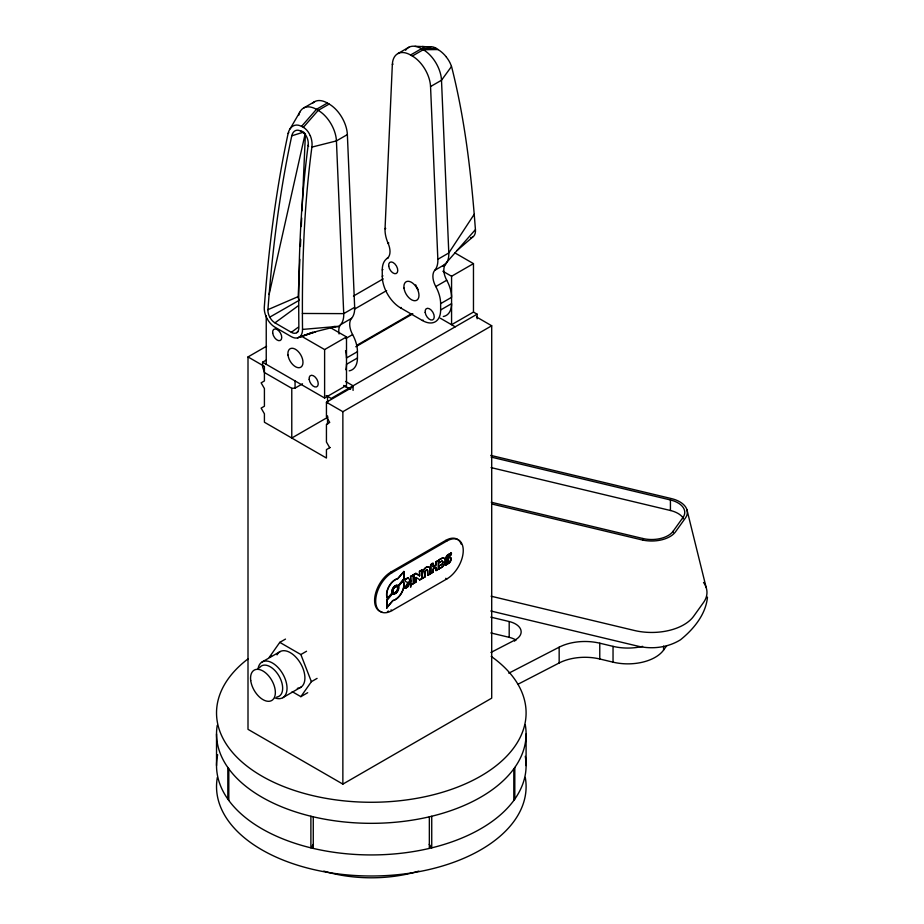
<?xml version="1.0" encoding="UTF-8"?>
<svg xmlns="http://www.w3.org/2000/svg" width="924" height="924" viewBox="0 0 924 924"><rect width="100%" height="100%" fill="white"/><g stroke="black" fill="none" stroke-linecap="round" stroke-linejoin="round"><path stroke-width="1.39" d="M298.96 299.838A5.163 2.98 60 0 1 298.198 296.604L299.85 259.332M300.416 246.489L300.739 239.351M301.305 226.507L301.686 217.948M301.998 210.811L305.428 133.737M423.077 320.097L422.395 320.501L400.496 307.854A25.803 14.9 60 0 1 382.259 276.264L382.259 269.947A25.803 14.9 60 0 1 387.098 258.443A15.477 8.94 60 0 0 388.138 243.405A25.803 14.9 60 0 1 385.042 228.794L392.342 64.495L393.023 64.103M448.487 559.759L447.459 560.302A2.425 1.398 -60 0 1 445.749 559.309L445.749 558.72A3.396 1.964 -60 0 1 448.152 554.562C458.061 549.711 442.261 559.84 449.364 557.634A2.425 1.398 -60 0 1 451.074 558.627L451.074 559.216A3.396 1.964 -60 0 1 448.671 563.374L445.934 564.968L445.749 562.982C449.861 559.632 450.415 560.21 445.749 562.982M298.209 331.462L296.696 332.698A10.314 6.133 61.7 0 1 291.337 332.317L274.971 322.857A10.314 6.122 61.4 0 1 269.762 317.14A10.326 6.168 61.5 0 1 267.937 309.667C272.245 251.305 279.383 193.047 291.776 135.805A10.707 7.484 71.4 0 1 295.114 130.792A10.187 7.08 72.5 0 1 300.658 131.104L301.952 131.127M447.736 557.646L451.074 554.966M300.67 131.093L302.448 132.109A10.187 7.092 73.3 0 1 307.022 137.595A10.707 7.357 72.8 0 1 308.154 145.264C300.208 205.659 298.152 266.666 298.868 327.535A10.326 6.122 62 0 1 296.696 332.698M310.291 135.701A16.078 11.053 73.2 0 1 311.885 147.159C303.811 207.53 301.825 268.561 302.518 329.418A15.489 9.159 62.2 0 1 299.261 337.179A15.477 9.182 61.7 0 1 291.245 336.613L274.867 327.131A15.477 9.159 61.3 0 1 267.221 318.896M707.472 597.112C705.878 614.437 693.554 629.29 680.457 639.812C667.89 647.597 652.309 649.457 638.01 646.199L490.806 610.995M301.547 126.415A15.269 10.649 72.5 0 0 293.266 125.907A16.078 11.296 71.1 0 0 288.126 133.437C275.826 190.714 268.618 248.96 264.287 307.346A15.489 9.263 61.4 0 0 267.059 318.549M269.115 294.479L304.92 134.846M405.07 588.207C414.691 572.51 399.353 594.236 407.692 586.694C412.612 566.585 410.279 600.427 410.545 581.127M405.255 588.311L407.877 586.798L410.73 581.242M299.746 112.266L290.067 128.886M474.231 214.252L448.798 252.968A25.803 14.9 60 0 1 443.797 265.65L475.421 229.591C471.309 174.763 465.118 119.843 451.536 66.447L441.499 80.238L430.549 86.567L437.849 259.286A25.803 14.9 60 0 1 434.754 270.328A15.477 8.94 60 0 0 435.793 286.555A25.803 14.9 60 0 1 440.632 303.649L440.632 309.967A25.803 14.9 60 0 1 422.395 320.501M288.173 133.472L288.796 132.559M285.493 639.085L279.787 642.376L269.254 657.357L271.541 656.04M292.18 691.649L300.854 696.661L311.388 681.681L317.082 678.389M313.421 844.317L310.891 847.839L310.891 816.239M673.122 532.559L673.122 531.242L682.998 517.475A23.216 13.41 0 0 0 670.431 499.965L491.083 457.068M518.237 684.118L559.159 662.982A38.693 22.338 0 0 1 599.768 658.985L613.039 662.161A38.693 22.338 0 0 0 663.594 650.069L666.678 645.772M387.422 598.429L392.25 592.965L387.422 598.429A12.243 7.069 -60 0 1 388.623 586.902A12.243 7.069 -60 0 1 397.701 578.574L403.927 571.529L403.927 579.048L398.186 585.851L403.742 578.944L403.742 571.413M386.648 600.254L392.573 593.52L386.833 600.369L386.833 607.888L386.833 600.369M386.648 607.784L392.688 600.6A12.243 7.069 -60 0 0 401.778 592.307A12.243 7.069 -60 0 0 403.014 580.757L403.199 580.861A12.243 7.069 -60 0 1 401.952 592.411A12.243 7.069 -60 0 1 392.873 600.704L386.833 607.888M387.606 598.544A12.243 7.069 -60 0 1 388.808 587.006A12.243 7.069 -60 0 1 397.886 578.678L403.927 571.529M403.014 580.757L398.359 586.278L403.199 580.861M329.152 104.054L327.373 103.026L316.435 109.344L301.559 126.357L303.326 127.385L318.214 110.372L329.152 104.054A25.803 14.9 60 0 1 347.366 134.581L354.666 307.311A25.803 14.9 60 0 1 351.57 318.341A15.477 8.94 60 0 0 352.61 334.58A25.803 14.9 60 0 1 357.449 351.674L357.449 357.992A25.803 14.9 60 0 1 349.191 370.847M457.057 250.52L472.661 237.064A15.489 8.709 57.9 0 0 475.456 229.614M274.971 322.857L298.475 305.601M291.337 332.305L298.059 327.373M282.767 697.712L301.143 687.063M303.857 107.889L314.807 101.571M397.978 53.546L408.928 47.228M410.556 55.001L421.506 48.683L436.382 48.522L438.161 49.55L423.284 49.711L412.335 56.029L410.556 55.001A25.803 14.9 60 0 0 392.342 64.495M347.366 134.581L336.428 140.91L311.815 147.124M385.042 228.794L385.724 228.401M388.138 243.405L388.819 243.012M387.098 258.443L388.473 257.657M382.259 269.947L382.94 269.554M382.259 276.264L382.94 275.872M476.461 316.955L491.707 325.768L491.707 698.163L342.862 784.106L248.002 729.336L248.002 356.93L266.609 346.188M353.442 296.061L383.206 278.875M354.666 307.311L343.728 313.629L302.391 313.467M437.849 259.286L448.798 252.968L441.499 80.238A25.803 14.9 60 0 0 423.284 49.711L421.506 48.683A25.803 14.9 60 0 0 405.601 50.242M302.506 383.807L295.068 388.115L291.776 388.323L264.414 372.522L262.589 366.84L262.589 362.196L266.32 360.048M354.389 309.205L386.636 290.586M351.57 318.341L340.633 324.671A15.477 8.94 60 0 0 339.096 333.968M434.754 270.328L445.703 263.998A15.477 8.94 60 0 0 446.731 280.238A25.803 14.9 60 0 1 451.57 297.332L440.632 303.649M301.016 335.943L324.613 349.561L346.5 336.925L346.5 385.366L324.613 398.013L262.589 362.196M451.57 276.264L473.469 263.629L473.469 312.069L451.57 324.705L451.57 276.264L442.885 271.24M345.772 338.531L352.61 334.58M435.793 286.555L446.731 280.238M400.496 307.854L401.189 307.461M356.814 345.299L411.63 313.652M355.775 346.743L412.832 313.802M357.449 351.674L346.5 357.992A25.803 14.9 60 0 0 345.541 350.693M357.449 357.992L346.5 364.31A25.803 14.9 60 0 1 345.795 369.692M440.632 309.967L451.57 303.649A25.803 14.9 60 0 1 443.312 316.505M477.119 318.815L477.119 314.172L331.185 398.429L326.184 395.541M329.718 447.713L326.438 442.03L326.438 424.335L329.718 422.441L326.438 416.759L326.438 402.217L352.483 387.179M327.777 417.244L291.776 438.034L291.776 388.323M326.438 402.217L342.862 411.7L491.707 325.768M330.157 447.47L326.438 449.618L326.438 458.038L264.414 422.233L264.414 413.802L261.134 408.119L264.414 406.225L264.414 388.53L261.134 382.848L264.414 380.942L264.414 366.412L248.002 356.93M381.959 611.988A23.216 13.41 -60 0 1 375.294 594.559A23.216 13.41 -60 0 1 391.014 571.991L445.738 540.401A23.216 13.41 -60 0 1 461.272 544.259M392.111 610.533A23.216 13.41 -60 0 1 375.687 601.062A23.216 13.41 -60 0 1 392.111 572.626L446.835 541.025A23.216 13.41 -60 0 1 463.247 550.508A23.216 13.41 -60 0 1 446.835 578.944L392.111 610.533L391.014 609.909M439.096 559.736L441.51 558.558A5.521 3.188 -60 0 1 445.403 560.81A5.521 3.188 -60 0 1 441.51 567.567L439.096 568.745L439.096 565.927L441.326 564.645A2.056 1.19 -60 0 0 442.781 562.115A2.056 1.19 -60 0 0 441.326 561.272L439.096 562.566L439.096 559.736L441.51 558.558M262.127 661.965L280.18 651.547M404.966 579.614C414.691 575.306 398.521 579.729 408.154 582.617M410.545 576.403L413.224 575.063L410.545 576.403L410.73 580.584L410.73 576.507M413.686 583.24L416.066 581.866L416.25 577.523L416.25 581.97L413.86 583.344L413.686 574.589L415.812 573.365L419.588 575.825L419.588 571.39L421.979 570.004L421.979 578.655L419.669 579.787L421.979 578.655M419.588 575.825L419.415 571.286L421.979 570.004M436.047 567.394L436.047 570.535L436.047 567.394L433.298 568.976L433.298 572.129L430.803 573.561L430.619 564.807C435.735 558.754 432.42 572.799 433.113 563.374M433.113 566.643L435.862 565.061L435.862 561.78L438.542 560.452L438.542 569.103L436.047 570.535M413.686 574.589L415.996 573.469M430.619 564.807L433.298 563.478M435.862 561.78L438.542 560.452M447.643 560.406A2.425 1.398 -60 0 1 445.934 559.424L445.934 558.824A3.396 1.964 -60 0 1 448.325 554.666L451.074 553.083M439.096 562.566L441.51 561.376A2.056 1.19 -60 0 1 442.966 562.219A2.056 1.19 -60 0 1 441.51 564.749L439.096 565.927M433.298 566.747L436.047 565.165L436.047 561.884M447.817 558.073L449.364 557.634M447.459 560.302L448.567 559.886M430.619 573.457L433.113 572.025L433.113 568.872L435.862 567.29M410.545 585.054L413.224 583.714L410.73 585.158M427.743 575.363L430.226 573.931L430.041 569.473A5.452 3.153 -60 0 0 426.183 567.244A5.452 3.153 -60 0 0 422.326 573.919L422.326 578.285L424.994 576.946L424.994 572.591A1.94 1.12 -60 0 1 426.368 570.223A1.94 1.12 -60 0 1 427.743 571.009L427.743 575.363L427.558 570.905A1.94 1.12 -60 0 0 426.183 570.108A1.94 1.12 -60 0 0 424.809 572.487L424.809 576.842M427.558 575.259L430.226 573.931M435.862 570.431L438.542 569.103M422.326 578.285L424.994 576.946M439.096 568.745L441.326 567.463A5.521 3.188 -60 0 0 445.229 560.706A5.521 3.188 -60 0 0 441.326 558.454M445.749 564.853L448.487 563.27A3.396 1.964 -60 0 0 450.889 559.112L450.889 558.523A2.425 1.398 -60 0 0 449.179 557.53M279.787 642.376L300.854 654.539L306.549 651.247M300.854 696.661L307.692 692.711M269.75 317.151L299.191 300.3M490.921 652.459L514.691 640.182A19.346 11.169 0 0 0 509.193 621.529L490.829 617.14M508.801 673.203L559.159 647.181A38.693 22.338 0 0 1 599.768 643.196L613.039 646.361A38.693 22.338 0 0 0 642.654 646.361M267.925 309.667L298.198 296.604M297.528 337.895L312.659 332.328M335.955 326.576L317.198 331.254L299.272 337.168L312.578 332.351M299.261 337.179L315.638 331.762M291.776 135.805L303.707 132.097M302.518 329.418L338.727 326.311A25.803 14.9 60 0 0 343.728 313.629L336.428 140.91A25.803 14.9 60 0 0 318.214 110.372L316.435 109.344A25.803 14.9 60 0 0 298.66 115.396M424.232 46.662L422.025 46.604L430.884 46.87L414.968 46.316M490.69 455.37L671.425 498.59A25.803 14.9 0 0 1 685.389 518.052L675.513 531.808A25.803 14.9 0 0 1 641.81 539.87L491.649 503.961M491.083 467.602L670.431 510.498A23.216 13.41 0 0 1 682.998 517.752M491.256 502.252L642.792 538.496A23.216 13.41 0 0 0 673.122 531.242M491.094 596.211L634.291 630.457A45.426 26.23 0 0 0 693.647 616.262L703.511 602.506A45.426 26.23 0 0 0 703.511 582.432M490.829 632.94L509.193 637.329A19.346 11.169 0 0 1 516.1 640.136M302.448 132.109L304.712 133.137M344.329 386.059L350.577 389.177M454.839 252.864L473.469 263.629M473.469 312.069L477.119 314.172M440.24 318.168L455.22 326.819M330.365 327.604L346.5 336.925M345.576 381.462L353.072 385.793L353.072 390.425M343.705 385.435L349.919 389.027M445.738 540.401L446.835 541.025M445.738 578.308L446.835 578.944M422.326 573.919L422.511 578.389M391.014 571.991L392.111 572.626M415.812 573.365L419.415 575.721M416.066 577.419L419.854 579.891M407.946 577.904L410.73 580.584M429.21 844.317L431.739 847.839L431.739 816.239M308.131 145.253L308.593 146.362M300.854 654.539L311.388 681.681M686.902 509.586L706.19 587.606M682.998 517.475L682.998 518.791M670.431 499.965L670.431 510.498M663.594 646.119L663.594 650.069M642.792 538.496L642.792 539.812M613.039 646.361L613.039 662.161M599.768 643.196L599.768 658.985M559.159 647.181L559.159 662.982M526.091 733.968L526.091 765.569M514.691 640.182L514.691 641.164M514.807 767.474L514.807 799.075M513.813 768.86L513.813 800.45M509.193 621.529L509.193 637.329M450.889 552.979L450.889 554.862M445.934 563.086L445.934 564.968M439.281 559.84L439.281 562.67M439.281 566.031L439.281 568.849M438.357 560.348L438.357 568.999M430.803 564.911L430.803 573.561M430.041 569.473L430.041 573.827M429.348 816.816L429.348 848.405M421.806 569.9L421.806 578.551M413.86 574.693L413.86 583.344M413.04 574.959L413.224 583.714M342.862 411.7L342.862 784.106M327.535 395.992L327.535 403.083M327.535 415.869L327.535 424.393M324.613 349.561L324.613 398.013M313.271 816.816L313.271 848.405M295.068 380.942L295.068 388.115M266.239 315.858L266.239 364.31M228.805 768.86L228.805 800.45M227.824 767.474L227.824 799.075M216.528 733.968L216.528 765.569M525.271 777.396A154.782 89.362 0 0 1 371.309 875.998A154.782 89.362 0 0 1 217.359 777.396M525.271 756.34A154.782 89.362 0 0 1 369.923 854.931A154.782 89.362 0 0 1 217.671 754.735M418.838 871.101A103.188 59.575 0 0 1 323.793 871.101M525.236 724.555A154.782 89.362 0 0 1 371.968 823.33A154.782 89.362 0 0 1 217.256 725.294M422.511 574.035A5.452 3.153 -60 0 1 426.368 567.348A5.452 3.153 -60 0 1 430.226 569.577M388.623 611.087A23.216 13.41 -60 0 1 387.445 611.515M258.004 669.045A20.64 11.92 60 0 1 272.973 663.305A20.64 11.92 60 0 1 286.994 687.006A20.64 11.92 60 0 1 275.098 697.943M277.05 654.85A20.64 11.92 60 0 1 300.265 662.924A20.64 11.92 60 0 1 297.32 688.345M259.436 667.844A17.544 10.129 60 0 1 278.863 675.756A17.544 10.129 60 0 1 276.715 697.054M491.187 656.375A154.782 89.362 0 0 1 478.251 777.511A154.782 89.362 0 0 1 268.052 779.475A154.782 89.362 0 0 1 248.337 658.639M418.26 289.593A10.661 6.156 60 0 1 415.696 284.823M443.867 265.823A32.444 18.734 60 0 1 442.862 265.939M429.002 47.598A16.078 6.826 51.3 0 1 429.51 47.228A15.269 6.526 50.1 0 1 436.336 48.371M438.184 49.653A15.269 6.433 49.2 0 1 446.361 56.999M446.384 57.126A16.078 7.045 49.4 0 1 451.397 66.378M472.684 237.052A15.477 8.674 58.4 0 1 470.57 237.791M412.335 56.029A25.803 14.9 60 0 1 430.549 86.567M338.796 326.495A32.444 18.734 60 0 1 333.968 326.38M303.349 127.316A15.269 10.684 73.8 0 1 310.187 135.62M312.439 103.384A25.803 14.9 60 0 1 327.373 103.026M395.842 591.949A3.465 1.998 -60 0 0 396.939 586.578A3.465 1.998 -60 0 0 392.839 590.217A3.465 1.998 -60 0 0 395.842 591.949M396.026 592.053A3.465 1.998 -60 0 0 397.124 586.682A3.465 1.998 -60 0 0 393.023 590.321A3.465 1.998 -60 0 0 396.026 592.053M396.142 593.069A4.793 2.772 -60 0 0 397.874 585.585A4.793 2.772 -60 0 0 392.157 590.401A4.793 2.772 -60 0 0 396.142 593.069M395.969 592.965A4.793 2.772 -60 0 0 397.69 585.481A4.793 2.772 -60 0 0 391.972 590.297A4.793 2.772 -60 0 0 395.969 592.965M250.716 680.503A17.544 10.129 60 0 0 270.778 700.946A17.544 10.129 60 0 0 267.394 674.497A17.544 10.129 60 0 0 250.716 680.503M403.996 288.08A10.661 6.156 60 0 0 416.193 300.508A10.661 6.156 60 0 0 414.137 284.43A10.661 6.156 60 0 0 403.996 288.08M425.179 312.404A6.445 3.719 60 0 0 432.559 319.923A6.445 3.719 60 0 0 431.312 310.198A6.445 3.719 60 0 0 425.179 312.404M388.704 266.066A6.445 3.719 60 0 0 396.073 273.585A6.445 3.719 60 0 0 394.837 263.86A6.445 3.719 60 0 0 388.704 266.066M309.17 379.383A6.445 3.719 60 0 0 316.551 386.902A6.445 3.719 60 0 0 315.303 377.177A6.445 3.719 60 0 0 309.17 379.383M287.988 355.059A10.661 6.156 60 0 0 300.184 367.498A10.661 6.156 60 0 0 298.129 351.409A10.661 6.156 60 0 0 287.988 355.059M272.684 333.044A6.445 3.719 60 0 0 280.064 340.563A6.445 3.719 60 0 0 278.817 330.838A6.445 3.719 60 0 0 272.684 333.044"/></g></svg>
